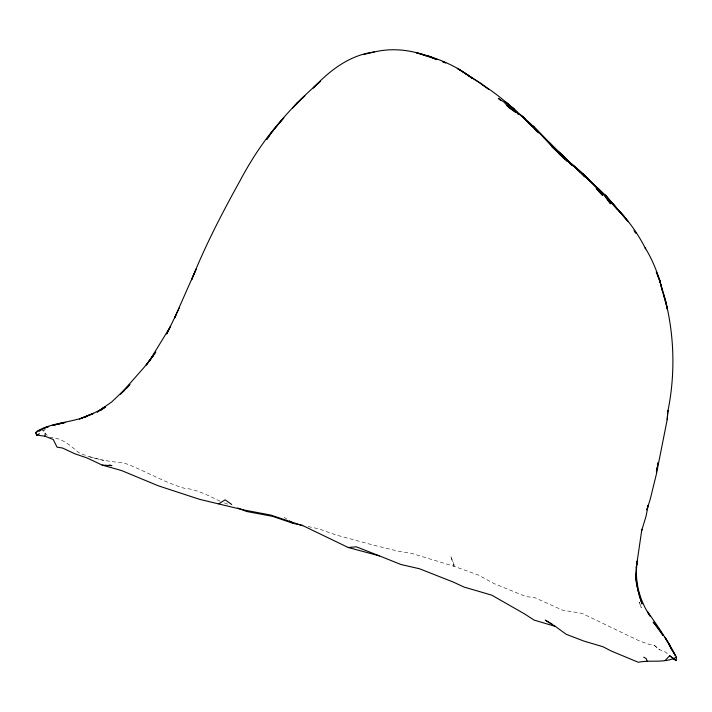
<?xml version="1.0" encoding="UTF-8"?>
<svg xmlns="http://www.w3.org/2000/svg" width="712" height="712" viewBox="0 0 712 712"><rect width="100%" height="100%" fill="white"/><g stroke="black" fill="none" stroke-linecap="round" stroke-linejoin="round"><path stroke-width="0.53" stroke-dasharray="3.56 2.67" d="M43.423 430.609L45.363 429.674M44.393 429.754L42.453 430.297L44.411 432.362M49.439 437.604C60.983 436.928 70.444 445.676 78.774 452.645C92.916 458.937 108.233 461.643 123.585 462.8C144.225 470.214 162.915 481.899 184.088 488.201C197.349 489.358 208.509 495.792 220.222 501.284M308.091 526.551L318.771 528.838L335.619 534.854L375.046 545.561L398.266 551.168L411.572 553.357L453.989 566.28L478.366 575.047L494.092 583.609L526.097 596.638L534.187 597.395L562.694 610.22L582.016 613.37L639.056 640.791L649.656 644.556L653.812 645.072L659.33 649.549L665.613 652.139L668.719 654.996M89.721 456.846L103.765 460.477M224.378 502.877L228.525 504.479M284.186 517.375L286.874 519.164M654.292 645.232L659.33 649.549M45.061 433.047L47.25 435.326M454.078 564.892L453.989 566.28L450.723 556.134L454.078 564.892M639.527 602.948L639.216 602.13L641.263 607.665L639.527 602.948"/><path stroke-width="1.07" d="M635.772 573.222L635.558 578.598L637.196 587.356M672.6 658.573L676.16 660.514L676.4 657.14C667.865 641.254 658.022 626.346 647.537 611.706M667.188 419.688L667.918 410.504L667.188 419.688L656.348 474.317L650.252 499.174L646.968 509.614M676.4 657.14C664.75 663.611 650.786 659.659 638.272 662.258L611.252 651.026L602.931 646.718L583.804 641.049L566.156 634.276L555.44 626.453L534.116 620.09L524.691 613.993L491.778 595.161L463.975 587.044L453.375 582.113L419.457 568.746L400.99 564.527L379.487 555.903L348.221 547.501L304.131 526.239L270.658 515.043L244.421 510.095L199.725 499.37L158.349 485.815L121.423 470.498L102.208 465.105L86.989 457.932L74.52 453.669L62.611 448.053L57.022 447.127L53.231 439.473L45.025 436.225L45.283 433.305M657.505 465.826L657.959 462.782L657.594 464.856M636.208 568.007L641.868 529.319L641.646 530.618L646.096 516.075L648.16 505.164L646.834 509.837M656.891 468.977L657.247 466.921M656.375 472.074L657.123 467.909M667.856 411.358C677.299 365.096 673.508 315.861 656.277 271.815L659.828 280.537L662.142 290.273M179.237 307.94L174.476 318.139L196.156 269.047L191.635 279.754C205.1 245.845 221.993 213.333 239.641 181.462C251.719 158.678 266.074 136.811 283.723 117.934L271.726 132.112L266.813 139.312C281.89 117.542 300.562 98.567 320.489 81.23L313.244 88.012C329.674 70.479 349.699 55.011 374.298 51.976C391.431 47.882 409.694 49.617 426.123 55.732M176.229 314.401L166.653 333.99L170.586 326.318L148.959 361.616L155.777 351.942L146.725 364.5M153.222 355.608L144.581 366.822L120.542 394.101L124.6 390.318M153.739 354.825L146.12 365.283M126.157 388.77L129.869 384.774M665.222 660.389L669.752 655.725L676.16 660.514M129.824 384.64L111.909 401.773L97.206 412.115L103.89 407.451M39.587 431.134L41.252 429.674L35.6 432.522L36.561 435.077L45.025 436.225M105.234 406.463L100.294 410.13L105.243 407.326L95.159 412.497L79.441 418.994L93.61 413.396L85.191 416.912L86.161 416.582C70.088 422.705 52.109 422.608 36.953 431.223M218.798 503.856L225.143 499.833L231.703 504.488M99.947 410.637L102.581 409.16M36.561 435.077L39.543 433.795M85.191 416.912L87.398 416.004M59.514 423.756L65.273 422.438L52.296 425.473L63.582 422.768M364.063 54.37L374.298 51.976M348.221 547.501L356.374 546.825L379.487 555.903M102.208 465.105L111.873 465.648L109.506 464.963M237.719 508.021L246.601 511.474L272.491 516.325L293.139 523.347L302.751 525.403M428.126 56.577L416.449 52.741C436.554 57.725 456.285 65.486 472.537 78.56L465.248 73.407M427.992 56.399L437.132 59.577M442.882 61.846L445.783 62.896L442.82 61.802M436.919 59.577L428.232 56.008L435.103 58.865M643.71 657.158L646.078 658.484L647.146 660.923M552.049 624.112L545.241 620.152L555.44 626.453M482.389 84.497L457.282 68.334C475.082 79.958 493.745 90.789 509.374 105.331L504.888 101.326L513.904 108.945L518.576 114.507L513.655 108.758L506.953 103.4M671.211 657.114L673.757 658.805M289.562 520.962L293.139 523.347M482.469 84.897L481.187 83.963L488.886 89.596M513.655 108.758L509.178 105.483L513.904 108.945M519.724 114.605C533.448 125.232 545.152 138.27 557.149 150.677M521.139 115.638L525.545 118.94L506.944 103.293M574.477 166.795L565.31 158.616M557.638 150.962C564.518 155.581 568.505 163.262 575.563 167.649L565.942 159.461L572.332 165.487L569.778 163.297L571.149 164.321C564.153 156.676 556.472 149.751 549.166 142.489L558.929 152.315M500.839 100.481L498.284 98.354L504.043 102.101L509.151 107.806L515.933 112.478L506.748 105.501M582.843 173.595L589.625 181.106L582.843 173.595L565.373 158.536M575.972 168.032L580.289 172.055M562.943 157.334L567.535 161.446L551.702 146.467L565.453 159.532L558.279 153.24M587.16 178.4L604.274 194.901L610.549 203.819L604.506 195.604L582.754 173.701L601.738 192.427L597.502 187.674M583.822 175.464L585.282 176.763C577.779 167.658 567.313 161.82 559.534 152.938M517.099 112.256L510.958 106.382L513.681 109.256M598.472 188.733L607.033 196.832L628.278 221.779L618.71 210.512M532.985 126.086L553.251 147.482L532.985 126.086L533.875 126.923M534.027 128.436L538.673 132.833L521.584 115.914L532.585 126.985M618.621 210.432L624.219 216.341M611.51 203.151L617.909 210.004L605.2 194.981L610.878 202.333M618.594 210.449C629.542 221.744 638.513 234.835 645.633 248.844L645.143 247.865C651.498 258.002 656.081 269.216 659.828 280.537M548.899 142.169L551.72 145.453M615.747 207.156L609.97 200.392L618.016 209.693M35.6 432.522L36.143 433.234M669.752 655.725L670.357 656.553M634.027 230.483L635.816 233.1L634.686 231.293M647.493 611.715L650.056 616.076C639.18 599.922 634.267 580.413 637.302 561.038C634.196 575.732 637.151 590.043 642.01 603.99L637.703 589.474M662.4 291.35L665.862 301.603L667.393 309.266L663.344 294.207M659.606 279.878L662.151 290.309M297.029 103.026L292.401 108.18L304.781 95.8L297.029 103.026M45.257 427.645L42.319 429.042L48.763 426.497L45.257 427.645M580.075 171.948L574.451 166.706L584.837 176.843L580.075 171.948M598.24 190.62L596.264 188.573L602.521 195.328L598.24 190.62M658.609 628.545L653.144 622.012L663.059 635.469L658.609 628.545M669.734 645.01L664.972 637.249L675.118 655.263L669.031 644.289L671.772 649.931L669.734 645.01"/></g></svg>
